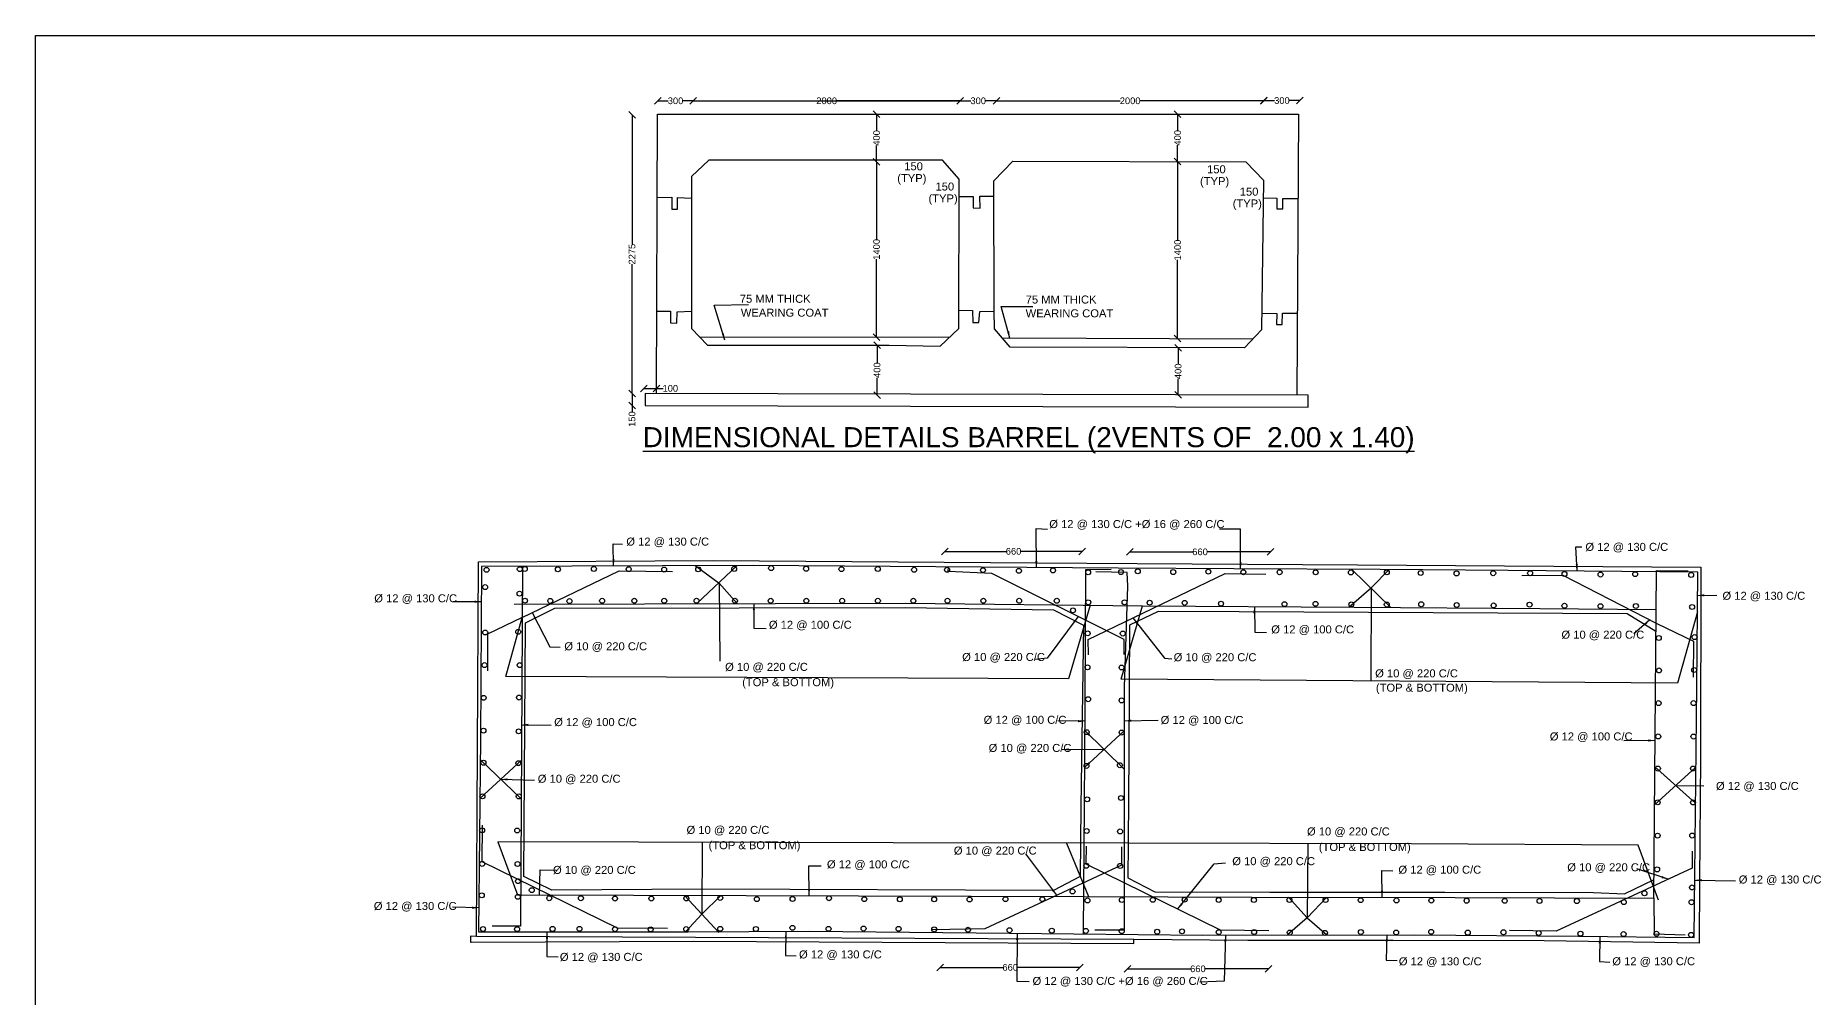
# Model space of a CAD drawing. Header units: millimetres. Extents: x 5124 to 2775005, y 2311 to 44873411.
# Drawn here: x 2755048 to 2768332, y 44866201 to 44873411 of the extents above; entities that cross this region are included whole.
import ezdxf

# ---------------------------------------------------------------- set-up
doc = ezdxf.new("R2010")
doc.units = ezdxf.units.MM
doc.header["$MEASUREMENT"] = 0
for name, color, linetype in [('DIMENSION', 7, 'Continuous'), ('DRAWING', 7, 'Continuous'), ('TEXT', 7, 'Continuous')]:
    doc.layers.add(name, color=color, linetype=linetype)
doc.styles.get("Standard").update_dxf_attribs({"font": 'arial.ttf', "height": 50})
doc.dimstyles.get("Standard").update_dxf_attribs({"dimtxt": 50, "dimasz": 50, "dimexe": 0.18, "dimexo": 0.0625, "dimgap": 0.09, "dimtad": 0, "dimdec": 0, "dimzin": 0, "dimdsep": 46, "dimtxsty": 'Standard', "dimblk": 'OBLIQUE', "dimcen": 0.09, "dimse1": 1, "dimse2": 1, "dimadec": 0, "dimazin": 0, "dimtfac": 1, "dimtdec": 0, "dimtofl": 0, "dimtmove": 0, "dimatfit": 3, "dimfxl": 1, "dimtolj": 1, "dimtzin": 0, "dimarcsym": 0})

# ---------------------------------------------------------------- blocks, each defined once
blk = doc.blocks.new('_Oblique')
at = {"color": 0, "linetype": 'ByBlock', "lineweight": -2}
blk.add_line((-0.5, -0.5), (0.5, 0.5), dxfattribs=at)
blk = doc.blocks.new('*D4')
at = {"layer": 'Defpoints', "color": 0, "transparency": 16777216}
for p in [(2759713, 44872913), (2759979, 44872921), (2759979, 44872921)]:
    blk.add_point(p, dxfattribs=at)
at = {"layer": 'DIMENSION', "color": 0, "lineweight": -2, "transparency": 16777216}
for p, q in [((2759713, 44872921), (2759791, 44872921)), ((2759979, 44872921), (2759902, 44872921))]:
    blk.add_line(p, q, dxfattribs=at)
at = {"layer": 'DIMENSION', "color": 0, "lineweight": -2, "transparency": 16777216, "xscale": 50, "yscale": 50, "zscale": 50, "rotation": 180}
blk.add_blockref('_Oblique', (2759713, 44872921), dxfattribs=at)
at = {"layer": 'DIMENSION', "color": 0, "lineweight": -2, "transparency": 16777216, "xscale": 50, "yscale": 50, "zscale": 50}
blk.add_blockref('_Oblique', (2759979, 44872921), dxfattribs=at)
at = {"layer": 'DIMENSION', "color": 0, "transparency": 16777216, "insert": (2759846, 44872921), "char_height": 50, "attachment_point": 5}
blk.add_mtext('\\A1;300', dxfattribs=at)
blk = doc.blocks.new('*D5')
at = {"layer": 'Defpoints', "color": 0, "transparency": 16777216}
for p in [(2759979, 44872921), (2761979, 44872921), (2761979, 44872921)]:
    blk.add_point(p, dxfattribs=at)
at = {"layer": 'DIMENSION', "color": 0, "lineweight": -2, "transparency": 16777216}
for p, q in [((2759979, 44872921), (2760904, 44872921)), ((2761979, 44872921), (2761054, 44872921))]:
    blk.add_line(p, q, dxfattribs=at)
at = {"layer": 'DIMENSION', "color": 0, "lineweight": -2, "transparency": 16777216, "xscale": 50, "yscale": 50, "zscale": 50, "rotation": 180}
blk.add_blockref('_Oblique', (2759979, 44872921), dxfattribs=at)
at = {"layer": 'DIMENSION', "color": 0, "lineweight": -2, "transparency": 16777216, "xscale": 50, "yscale": 50, "zscale": 50}
blk.add_blockref('_Oblique', (2761979, 44872921), dxfattribs=at)
at = {"layer": 'DIMENSION', "color": 0, "transparency": 16777216, "insert": (2760979, 44872921), "char_height": 50, "attachment_point": 5}
blk.add_mtext('\\A1;2000', dxfattribs=at)
blk = doc.blocks.new('*D6')
at = {"layer": 'Defpoints', "color": 0, "transparency": 16777216}
for p in [(2761979, 44872921), (2762251, 44872921), (2762251, 44872913)]:
    blk.add_point(p, dxfattribs=at)
at = {"layer": 'DIMENSION', "color": 0, "lineweight": -2, "transparency": 16777216}
for p, q in [((2761979, 44872921), (2762060, 44872921)), ((2762251, 44872921), (2762170, 44872921))]:
    blk.add_line(p, q, dxfattribs=at)
at = {"layer": 'DIMENSION', "color": 0, "lineweight": -2, "transparency": 16777216, "xscale": 50, "yscale": 50, "zscale": 50, "rotation": 180}
blk.add_blockref('_Oblique', (2761979, 44872921), dxfattribs=at)
at = {"layer": 'DIMENSION', "color": 0, "lineweight": -2, "transparency": 16777216, "xscale": 50, "yscale": 50, "zscale": 50}
blk.add_blockref('_Oblique', (2762251, 44872921), dxfattribs=at)
at = {"layer": 'DIMENSION', "color": 0, "transparency": 16777216, "insert": (2762115, 44872921), "char_height": 50, "attachment_point": 5}
blk.add_mtext('\\A1;300', dxfattribs=at)
blk = doc.blocks.new('*D7')
at = {"layer": 'Defpoints', "color": 0, "transparency": 16777216}
for p in [(2762251, 44872913), (2764257, 44872921), (2764257, 44872899)]:
    blk.add_point(p, dxfattribs=at)
at = {"layer": 'DIMENSION', "color": 0, "lineweight": -2, "transparency": 16777216}
for p, q in [((2762251, 44872921), (2763179, 44872921)), ((2764257, 44872921), (2763329, 44872921))]:
    blk.add_line(p, q, dxfattribs=at)
at = {"layer": 'DIMENSION', "color": 0, "lineweight": -2, "transparency": 16777216, "xscale": 50, "yscale": 50, "zscale": 50, "rotation": 180}
blk.add_blockref('_Oblique', (2762251, 44872921), dxfattribs=at)
at = {"layer": 'DIMENSION', "color": 0, "lineweight": -2, "transparency": 16777216, "xscale": 50, "yscale": 50, "zscale": 50}
blk.add_blockref('_Oblique', (2764257, 44872921), dxfattribs=at)
at = {"layer": 'DIMENSION', "color": 0, "transparency": 16777216, "insert": (2763254, 44872921), "char_height": 50, "attachment_point": 5}
blk.add_mtext('\\A1;2000', dxfattribs=at)
blk = doc.blocks.new('*D8')
at = {"layer": 'Defpoints', "color": 0, "transparency": 16777216}
for p in [(2764257, 44872923), (2764527, 44872923), (2764527, 44872923)]:
    blk.add_point(p, dxfattribs=at)
at = {"layer": 'DIMENSION', "color": 0, "lineweight": -2, "transparency": 16777216}
for p, q in [((2764257, 44872923), (2764337, 44872923)), ((2764527, 44872923), (2764447, 44872923))]:
    blk.add_line(p, q, dxfattribs=at)
at = {"layer": 'DIMENSION', "color": 0, "lineweight": -2, "transparency": 16777216, "xscale": 50, "yscale": 50, "zscale": 50, "rotation": 180}
blk.add_blockref('_Oblique', (2764257, 44872923), dxfattribs=at)
at = {"layer": 'DIMENSION', "color": 0, "lineweight": -2, "transparency": 16777216, "xscale": 50, "yscale": 50, "zscale": 50}
blk.add_blockref('_Oblique', (2764527, 44872923), dxfattribs=at)
at = {"layer": 'DIMENSION', "color": 0, "transparency": 16777216, "insert": (2764392, 44872923), "char_height": 50, "attachment_point": 5}
blk.add_mtext('\\A1;300', dxfattribs=at)
blk = doc.blocks.new('*D9')
at = {"layer": 'Defpoints', "color": 0, "transparency": 16777216}
for p in [(2763626, 44872822), (2763610, 44872466), (2763625, 44872466)]:
    blk.add_point(p, dxfattribs=at)
at = {"layer": 'DIMENSION', "color": 0, "lineweight": -2, "transparency": 16777216}
for p, q in [((2763610, 44872822), (2763610, 44872700)), ((2763610, 44872466), (2763610, 44872588))]:
    blk.add_line(p, q, dxfattribs=at)
at = {"layer": 'DIMENSION', "color": 0, "lineweight": -2, "transparency": 16777216, "xscale": 50, "yscale": 50, "zscale": 50}
for p, rotation in [((2763610, 44872822), 90), ((2763610, 44872466), 270)]:
    blk.add_blockref('_Oblique', p, dxfattribs=dict(at, rotation=rotation))
at = {"layer": 'DIMENSION', "color": 0, "transparency": 16777216, "insert": (2763610, 44872644), "char_height": 50, "attachment_point": 5, "rotation": 90}
blk.add_mtext('\\A1;400', dxfattribs=at)
blk = doc.blocks.new('*D10')
at = {"layer": 'Defpoints', "color": 0, "transparency": 16777216}
for p in [(2763610, 44872466), (2763610, 44871139), (2763625, 44871139)]:
    blk.add_point(p, dxfattribs=at)
at = {"layer": 'DIMENSION', "color": 0, "lineweight": -2, "transparency": 16777216}
for p, q in [((2763610, 44872466), (2763610, 44871875)), ((2763610, 44871139), (2763610, 44871730))]:
    blk.add_line(p, q, dxfattribs=at)
at = {"layer": 'DIMENSION', "color": 0, "lineweight": -2, "transparency": 16777216, "xscale": 50, "yscale": 50, "zscale": 50}
for p, rotation in [((2763610, 44872466), 90), ((2763610, 44871139), 270)]:
    blk.add_blockref('_Oblique', p, dxfattribs=dict(at, rotation=rotation))
at = {"layer": 'DIMENSION', "color": 0, "transparency": 16777216, "insert": (2763610, 44871803), "char_height": 50, "attachment_point": 5, "rotation": 90}
blk.add_mtext('\\A1;1400', dxfattribs=at)
blk = doc.blocks.new('*D11')
at = {"layer": 'Defpoints', "color": 0, "transparency": 16777216}
for p in [(2763609, 44871071), (2763608, 44870717), (2763614, 44870717)]:
    blk.add_point(p, dxfattribs=at)
at = {"layer": 'DIMENSION', "color": 0, "lineweight": -2, "transparency": 16777216}
for p, q in [((2763614, 44871071), (2763614, 44870950)), ((2763614, 44870717), (2763614, 44870838))]:
    blk.add_line(p, q, dxfattribs=at)
at = {"layer": 'DIMENSION', "color": 0, "lineweight": -2, "transparency": 16777216, "xscale": 50, "yscale": 50, "zscale": 50}
for p, rotation in [((2763614, 44871071), 90), ((2763614, 44870717), 270)]:
    blk.add_blockref('_Oblique', p, dxfattribs=dict(at, rotation=rotation))
at = {"layer": 'DIMENSION', "color": 0, "transparency": 16777216, "insert": (2763614, 44870894), "char_height": 50, "attachment_point": 5, "rotation": 90}
blk.add_mtext('\\A1;400', dxfattribs=at)
blk = doc.blocks.new('*D12')
at = {"layer": 'Defpoints', "color": 0, "transparency": 16777216}
for p in [(2761369, 44872820), (2761353, 44872465), (2761368, 44872465)]:
    blk.add_point(p, dxfattribs=at)
at = {"layer": 'DIMENSION', "color": 0, "lineweight": -2, "transparency": 16777216}
for p, q in [((2761353, 44872820), (2761353, 44872699)), ((2761353, 44872465), (2761353, 44872586))]:
    blk.add_line(p, q, dxfattribs=at)
at = {"layer": 'DIMENSION', "color": 0, "lineweight": -2, "transparency": 16777216, "xscale": 50, "yscale": 50, "zscale": 50}
for p, rotation in [((2761353, 44872820), 90), ((2761353, 44872465), 270)]:
    blk.add_blockref('_Oblique', p, dxfattribs=dict(at, rotation=rotation))
at = {"layer": 'DIMENSION', "color": 0, "transparency": 16777216, "insert": (2761353, 44872643), "char_height": 50, "attachment_point": 5, "rotation": 90}
blk.add_mtext('\\A1;400', dxfattribs=at)
blk = doc.blocks.new('*D13')
at = {"layer": 'Defpoints', "color": 0, "transparency": 16777216}
for p in [(2761353, 44872465), (2761353, 44871150), (2761368, 44871150)]:
    blk.add_point(p, dxfattribs=at)
at = {"layer": 'DIMENSION', "color": 0, "lineweight": -2, "transparency": 16777216}
for p, q in [((2761353, 44872465), (2761353, 44871880)), ((2761353, 44871150), (2761353, 44871735))]:
    blk.add_line(p, q, dxfattribs=at)
at = {"layer": 'DIMENSION', "color": 0, "lineweight": -2, "transparency": 16777216, "xscale": 50, "yscale": 50, "zscale": 50}
for p, rotation in [((2761353, 44872465), 90), ((2761353, 44871150), 270)]:
    blk.add_blockref('_Oblique', p, dxfattribs=dict(at, rotation=rotation))
at = {"layer": 'DIMENSION', "color": 0, "transparency": 16777216, "insert": (2761353, 44871808), "char_height": 50, "attachment_point": 5, "rotation": 90}
blk.add_mtext('\\A1;1400', dxfattribs=at)
blk = doc.blocks.new('*D14')
at = {"layer": 'Defpoints', "color": 0, "transparency": 16777216}
for p in [(2761352, 44871090), (2761351, 44870715), (2761357, 44870715)]:
    blk.add_point(p, dxfattribs=at)
at = {"layer": 'DIMENSION', "color": 0, "lineweight": -2, "transparency": 16777216}
for p, q in [((2761357, 44871090), (2761357, 44870959)), ((2761357, 44870715), (2761357, 44870846))]:
    blk.add_line(p, q, dxfattribs=at)
at = {"layer": 'DIMENSION', "color": 0, "lineweight": -2, "transparency": 16777216, "xscale": 50, "yscale": 50, "zscale": 50}
for p, rotation in [((2761357, 44871090), 90), ((2761357, 44870715), 270)]:
    blk.add_blockref('_Oblique', p, dxfattribs=dict(at, rotation=rotation))
at = {"layer": 'DIMENSION', "color": 0, "transparency": 16777216, "insert": (2761357, 44870903), "char_height": 50, "attachment_point": 5, "rotation": 90}
blk.add_mtext('\\A1;400', dxfattribs=at)
blk = doc.blocks.new('*D15')
at = {"layer": 'Defpoints', "color": 0, "transparency": 16777216}
for p in [(2759520, 44872817), (2759530, 44872817), (2759520, 44870727)]:
    blk.add_point(p, dxfattribs=at)
at = {"layer": 'DIMENSION', "color": 0, "lineweight": -2, "transparency": 16777216}
for p, q in [((2759520, 44872817), (2759520, 44871847)), ((2759520, 44870727), (2759520, 44871696))]:
    blk.add_line(p, q, dxfattribs=at)
at = {"layer": 'DIMENSION', "color": 0, "lineweight": -2, "transparency": 16777216, "xscale": 50, "yscale": 50, "zscale": 50}
for p, rotation in [((2759520, 44872817), 90), ((2759520, 44870727), 270)]:
    blk.add_blockref('_Oblique', p, dxfattribs=dict(at, rotation=rotation))
at = {"layer": 'DIMENSION', "color": 0, "transparency": 16777216, "insert": (2759520, 44871772), "char_height": 50, "attachment_point": 5, "rotation": 90}
blk.add_mtext('\\A1;2275', dxfattribs=at)
blk = doc.blocks.new('*D16')
at = {"layer": 'Defpoints', "color": 0, "transparency": 16777216}
for p in [(2759608, 44870758), (2759704, 44870766), (2759704, 44870758)]:
    blk.add_point(p, dxfattribs=at)
at = {"layer": 'DIMENSION', "color": 0, "lineweight": -2, "transparency": 16777216}
for p, q in [((2759608, 44870766), (2759704, 44870766)), ((2759704, 44870766), (2759754, 44870766))]:
    blk.add_line(p, q, dxfattribs=at)
at = {"layer": 'DIMENSION', "color": 0, "lineweight": -2, "transparency": 16777216, "xscale": 50, "yscale": 50, "zscale": 50, "rotation": 180}
blk.add_blockref('_Oblique', (2759608, 44870766), dxfattribs=at)
at = {"layer": 'DIMENSION', "color": 0, "lineweight": -2, "transparency": 16777216, "xscale": 50, "yscale": 50, "zscale": 50}
blk.add_blockref('_Oblique', (2759704, 44870766), dxfattribs=at)
at = {"layer": 'DIMENSION', "color": 0, "transparency": 16777216, "insert": (2759807, 44870766), "char_height": 50, "attachment_point": 5}
blk.add_mtext('\\A1;100', dxfattribs=at)
blk = doc.blocks.new('*D17')
at = {"layer": 'Defpoints', "color": 0, "transparency": 16777216}
for p in [(2761865, 44869545), (2762895, 44869545), (2762895, 44869545)]:
    blk.add_point(p, dxfattribs=at)
at = {"layer": 'DIMENSION', "color": 0, "lineweight": -2, "transparency": 16777216}
for p, q in [((2761865, 44869545), (2762324, 44869545)), ((2762895, 44869545), (2762435, 44869545))]:
    blk.add_line(p, q, dxfattribs=at)
at = {"layer": 'DIMENSION', "color": 0, "lineweight": -2, "transparency": 16777216, "xscale": 50, "yscale": 50, "zscale": 50, "rotation": 180}
blk.add_blockref('_Oblique', (2761865, 44869545), dxfattribs=at)
at = {"layer": 'DIMENSION', "color": 0, "lineweight": -2, "transparency": 16777216, "xscale": 50, "yscale": 50, "zscale": 50}
blk.add_blockref('_Oblique', (2762895, 44869545), dxfattribs=at)
at = {"layer": 'DIMENSION', "color": 0, "transparency": 16777216, "insert": (2762380, 44869545), "char_height": 50, "attachment_point": 5}
blk.add_mtext('\\A1;660', dxfattribs=at)
blk = doc.blocks.new('*D18')
at = {"layer": 'Defpoints', "color": 0, "transparency": 16777216}
for p in [(2763251, 44869526), (2764306, 44869541), (2764306, 44869520)]:
    blk.add_point(p, dxfattribs=at)
at = {"layer": 'DIMENSION', "color": 0, "lineweight": -2, "transparency": 16777216}
for p, q in [((2763251, 44869541), (2763723, 44869541)), ((2764306, 44869541), (2763834, 44869541))]:
    blk.add_line(p, q, dxfattribs=at)
at = {"layer": 'DIMENSION', "color": 0, "lineweight": -2, "transparency": 16777216, "xscale": 50, "yscale": 50, "zscale": 50, "rotation": 180}
blk.add_blockref('_Oblique', (2763251, 44869541), dxfattribs=at)
at = {"layer": 'DIMENSION', "color": 0, "lineweight": -2, "transparency": 16777216, "xscale": 50, "yscale": 50, "zscale": 50}
blk.add_blockref('_Oblique', (2764306, 44869541), dxfattribs=at)
at = {"layer": 'DIMENSION', "color": 0, "transparency": 16777216, "insert": (2763778, 44869541), "char_height": 50, "attachment_point": 5}
blk.add_mtext('\\A1;660', dxfattribs=at)
blk = doc.blocks.new('*D19')
at = {"layer": 'Defpoints', "color": 0, "transparency": 16777216}
for p in [(2763233, 44866436), (2764291, 44866433), (2764291, 44866416)]:
    blk.add_point(p, dxfattribs=at)
at = {"layer": 'DIMENSION', "color": 0, "lineweight": -2, "transparency": 16777216}
for p, q in [((2763233, 44866416), (2763707, 44866416)), ((2764291, 44866416), (2763817, 44866416))]:
    blk.add_line(p, q, dxfattribs=at)
at = {"layer": 'DIMENSION', "color": 0, "lineweight": -2, "transparency": 16777216, "xscale": 50, "yscale": 50, "zscale": 50, "rotation": 180}
blk.add_blockref('_Oblique', (2763233, 44866416), dxfattribs=at)
at = {"layer": 'DIMENSION', "color": 0, "lineweight": -2, "transparency": 16777216, "xscale": 50, "yscale": 50, "zscale": 50}
blk.add_blockref('_Oblique', (2764291, 44866416), dxfattribs=at)
at = {"layer": 'DIMENSION', "color": 0, "transparency": 16777216, "insert": (2763762, 44866416), "char_height": 50, "attachment_point": 5}
blk.add_mtext('\\A1;660', dxfattribs=at)
blk = doc.blocks.new('*D20')
at = {"layer": 'Defpoints', "color": 0, "transparency": 16777216}
for p in [(2761831, 44866443), (2761831, 44866427), (2762878, 44866422)]:
    blk.add_point(p, dxfattribs=at)
at = {"layer": 'DIMENSION', "color": 0, "lineweight": -2, "transparency": 16777216}
for p, q in [((2761831, 44866427), (2762299, 44866427)), ((2762878, 44866427), (2762410, 44866427))]:
    blk.add_line(p, q, dxfattribs=at)
at = {"layer": 'DIMENSION', "color": 0, "lineweight": -2, "transparency": 16777216, "xscale": 50, "yscale": 50, "zscale": 50, "rotation": 180}
blk.add_blockref('_Oblique', (2761831, 44866427), dxfattribs=at)
at = {"layer": 'DIMENSION', "color": 0, "lineweight": -2, "transparency": 16777216, "xscale": 50, "yscale": 50, "zscale": 50}
blk.add_blockref('_Oblique', (2762878, 44866427), dxfattribs=at)
at = {"layer": 'DIMENSION', "color": 0, "transparency": 16777216, "insert": (2762355, 44866427), "char_height": 50, "attachment_point": 5}
blk.add_mtext('\\A1;660', dxfattribs=at)
blk = doc.blocks.new('*D21')
at = {"layer": 'Defpoints', "color": 0, "transparency": 16777216}
for p in [(2759619, 44870727), (2759520, 44870639), (2759617, 44870639)]:
    blk.add_point(p, dxfattribs=at)
at = {"layer": 'DIMENSION', "color": 0, "lineweight": -2, "transparency": 16777216}
for p, q in [((2759520, 44870727), (2759520, 44870639)), ((2759520, 44870639), (2759520, 44870589))]:
    blk.add_line(p, q, dxfattribs=at)
at = {"layer": 'DIMENSION', "color": 0, "lineweight": -2, "transparency": 16777216, "xscale": 50, "yscale": 50, "zscale": 50}
for p, rotation in [((2759520, 44870727), 90), ((2759520, 44870639), 270)]:
    blk.add_blockref('_Oblique', p, dxfattribs=dict(at, rotation=rotation))
at = {"layer": 'DIMENSION', "color": 0, "transparency": 16777216, "insert": (2759520, 44870536), "char_height": 50, "attachment_point": 5, "rotation": 90}
blk.add_mtext('\\A1;150', dxfattribs=at)

msp = doc.modelspace()

# ---------------------------------------------------------------- linework, layer by layer
at = {"layer": 'Defpoints'}
msp.add_lwpolyline([(2759979.3, 44872920.8), (2761979.3, 44872920.8)], dxfattribs=at)
at = {"layer": 'DIMENSION'}
msp.add_lwpolyline([(2775005.2, 44859192.7), (2755047.6, 44859192.7), (2755047.6, 44873411.1), (2775005.2, 44873411.1)], close=True, dxfattribs=at)
for centre in [(2758429.4, 44869406.2), (2758678.3, 44869411.3), (2758716.4, 44869412.2), (2758964.3, 44869410.4), (2759234, 44869413.1), (2759495.1, 44869411.4), (2759760.6, 44869408.5), (2760016.1, 44869410), (2760285.5, 44869413.1), (2760562.7, 44869419.3), (2760825, 44869414.6), (2761089.7, 44869411.5), (2761362.2, 44869413), (2761634.7, 44869406.9), (2761881.6, 44869406.7), (2762151, 44869403.7), (2762420.4, 44869399), (2762675.9, 44869402.1), (2762939.4, 44869387.7), (2763185.2, 44869389.6), (2763311.1, 44869395.4), (2763577.3, 44869389.6), (2763840.3, 44869392.5), (2764102.6, 44869388.6), (2764374.6, 44869388.6), (2764644.7, 44869387.6), (2764908.3, 44869386.7), (2765178.4, 44869387.6), (2765432, 44869382.4), (2765701.3, 44869379.6), (2765976.1, 44869381), (2766252.3, 44869381), (2766509.8, 44869375.1), (2766780.5, 44869371), (2767040.1, 44869373.7), (2767460, 44869368.2), (2758419.1, 44869276.9), (2758676.5, 44869228.1), (2758717.3, 44869175.4), (2758907.1, 44869173.6), (2759050.5, 44869171.8), (2759295.7, 44869174.5), (2759537.2, 44869174.5), (2759761.5, 44869174.5), (2760004, 44869174.5), (2760291.4, 44869174.5), (2760559.3, 44869174.5), (2760826.6, 44869174.5), (2761095.3, 44869174.5), (2761363.2, 44869174.5), (2761628.8, 44869174.5), (2761884.9, 44869174.5), (2762153.6, 44869174.5), (2762422.1, 44869174.5), (2762703.7, 44869174.5), (2762940.2, 44869163.2), (2763211.6, 44869163.2), (2762825.3, 44869103.1), (2763400.4, 44869160), (2763663, 44869158.5), (2763935.2, 44869153), (2764411.4, 44869149.2), (2764643.9, 44869151.5), (2764912.2, 44869147.6), (2765177.8, 44869146.1), (2765436, 44869148.4), (2765702, 44869143), (2765978.9, 44869139.4), (2766248.1, 44869144.9), (2766509.7, 44869137.2), (2766780, 44869133.9), (2767045.4, 44869135), (2767466.9, 44869128.1), (2758419.2, 44868936.9), (2758666.8, 44868941.8), (2762935.8, 44868930.2), (2763198.9, 44868928.8), (2767485.4, 44868902.3), (2767217.2, 44868895.4), (2758414.5, 44868692.4), (2758677.3, 44868692.2), (2762934.3, 44868676), (2763190.2, 44868674.6), (2767218.5, 44868652.6), (2767482.8, 44868656.1), (2758407.8, 44868447.3), (2758672.7, 44868449.3), (2762938.6, 44868436.6), (2763190.2, 44868427.9), (2767215.8, 44868407.7), (2767477.6, 44868407.7), (2758405.8, 44868201.2), (2758670, 44868196.2), (2762928.5, 44868189.7), (2763190.2, 44868186.8), (2767213.2, 44868157.9), (2767476.7, 44868157.1), (2758406.1, 44867960.7), (2758667.3, 44867957.7), (2762927, 44867936.9), (2763177.1, 44867942), (2767210.5, 44867917), (2767473.7, 44867917), (2758398.3, 44867709.2), (2758670.7, 44867708.4), (2762931.4, 44867686.4), (2763185.8, 44867696.5), (2767209, 44867664.1), (2767473.7, 44867663.4), (2758396.2, 44867454.1), (2758659.2, 44867452.9), (2762928.4, 44867448.9), (2763178.5, 44867446), (2767208.3, 44867414.5), (2767467.5, 44867415.2), (2758397.2, 44867202.6), (2758661.3, 44867202.2), (2762925.5, 44867188.9), (2763178.5, 44867187.4), (2758665.3, 44867073.4), (2767204.6, 44867161.4), (2758393.2, 44866967.2), (2758664, 44866955.9), (2758768.3, 44867005.7), (2758899.6, 44866945.2), (2759136.9, 44866945.2), (2759392, 44866942.8), (2759664.8, 44866942.8), (2759927, 44866944), (2760181.5, 44866947.7), (2760455.5, 44866938.2), (2760723.6, 44866939.4), (2760996.5, 44866945.4), (2761261.6, 44866938.3), (2761527.3, 44866937.1), (2761784.7, 44866937.1), (2762050.5, 44866935.9), (2762319.2, 44866938.3), (2762595.6, 44866938.3), (2762822.2, 44866996.4), (2762933.7, 44866928.8), (2763191.7, 44866932.5), (2763423.7, 44866933.4), (2763662.5, 44866934.2), (2763917.9, 44866931.8), (2764182, 44866931.8), (2764448.1, 44866932.6), (2764719.3, 44866931.8), (2764982.2, 44866931), (2765250.3, 44866928.7), (2765512, 44866927.9), (2765776.5, 44866926.5), (2766062, 44866925.7), (2766322.9, 44866924.9), (2766603.3, 44866924.1), (2766955.1, 44866916.2), (2767109.3, 44866982.5), (2767462.4, 44866915.4), (2767466.3, 44867026), (2758403.1, 44866714.9), (2758658.1, 44866713.3), (2758924.5, 44866715.2), (2759125.9, 44866716), (2759392.4, 44866712.9), (2759659.9, 44866711.9), (2759926.4, 44866714), (2760181.4, 44866716), (2760448.7, 44866715), (2760722.4, 44866723.4), (2760993.1, 44866716.1), (2761255.4, 44866718.2), (2761518.3, 44866716.1), (2761784.8, 44866712), (2762038.7, 44866708.8), (2762350.1, 44866705.7), (2762666.4, 44866702.6), (2762922.4, 44866700.5), (2763191, 44866698.5), (2763456.4, 44866694.3), (2763643.1, 44866697.4), (2763918, 44866691.2), (2764183.4, 44866692.2), (2764450.9, 44866688), (2764714.5, 44866685.3), (2764983.8, 44866691.9), (2765248.2, 44866688.6), (2765510.6, 44866693.6), (2765784.8, 44866687.8), (2766052.5, 44866690.3), (2766316.6, 44866684.6), (2766629.4, 44866679.6), (2766953.3, 44866676.3), (2767200.5, 44866678.8), (2767459.1, 44866670.6)]:
    msp.add_circle(centre, 18.5, dxfattribs=at)
at = {"layer": 'DRAWING'}
for points in [[(2759704.1, 44870726.6), (2759710.4, 44872820.2), (2764515.5, 44872822.1), (2764504.3, 44870714.6)], [(2759965.5, 44871344.4), (2759965.6, 44871213.8), (2760085.7, 44871088.9), (2761446.7, 44871090), (2761830.7, 44871083.2), (2761969.1, 44871216.1), (2761973.5, 44872333.5), (2761846.5, 44872476.2), (2760095.1, 44872476.9), (2759964.8, 44872354.3), (2759965.5, 44871344.4)], [(2762234, 44871351.1), (2762233.3, 44872320.8), (2762375, 44872469.3), (2764121.5, 44872465.2), (2764254.3, 44872325.8), (2764239.5, 44871204.2), (2764112, 44871069.7), (2762355.7, 44871075.8), (2762237.6, 44871211.7), (2762234, 44871351.1)], [(2759708.6, 44872195.7), (2759817.1, 44872199), (2759818.3, 44872110.2), (2759859.9, 44872110.5), (2759861.5, 44872197.6), (2759964.9, 44872192.4)], [(2761973, 44872204.3), (2762078, 44872204.9), (2762078.5, 44872120.4), (2762128.7, 44872117.3), (2762127.7, 44872207.4), (2762233.4, 44872207.5)], [(2764252.5, 44872194.7), (2764354.4, 44872192.6), (2764354.3, 44872111.2), (2764398.5, 44872111.1), (2764398.6, 44872190.1), (2764512.1, 44872189.9)], [(2759706, 44871345.1), (2759809.2, 44871343.9), (2759808.1, 44871256.2), (2759857, 44871255.6), (2759857.9, 44871340), (2759965.5, 44871344.4)], [(2761969.7, 44871352.1), (2762073.5, 44871349.2), (2762074.1, 44871259.2), (2762118.9, 44871259.5), (2762126.2, 44871342.6), (2762234.2, 44871345.4)], [(2764241.1, 44871330.4), (2764352.9, 44871328.3), (2764351.3, 44871245.7), (2764394.8, 44871244.9), (2764396.4, 44871330.2), (2764507.5, 44871329.6)], [(2760025.7, 44871151.4), (2761899.9, 44871149.6)], [(2762296.7, 44871143.8), (2764175.7, 44871137)], [(2759617.3, 44870639.1), (2764588.3, 44870624.3), (2764588.5, 44870714.3), (2759618.6, 44870726.8), (2759618.4, 44870639.1)], [(2758354.1, 44866659.7), (2758368.7, 44869465.7), (2760130.3, 44869475.1), (2762553.2, 44869458.9), (2763306.9, 44869453.8), (2764959.2, 44869442.7), (2767531.4, 44869425.5), (2767530, 44867993.8), (2767522.8, 44867075.7), (2767520, 44866609), (2766357, 44866626.6), (2765224.8, 44866627.8), (2764135.8, 44866628.9), (2763282.2, 44866636.9)], [(2763164.2, 44869417.7), (2763164.2, 44869417.7), (2760427.3, 44869440), (2758391.9, 44869430.7), (2758384.7, 44868142.7), (2758369, 44866693.9)], [(2758369, 44866693.9), (2759940.9, 44866692.4), (2760849.2, 44866698.7), (2762348.4, 44866683.8), (2763797.7, 44866669.5), (2765388.8, 44866671.4), (2766615.7, 44866659.9), (2767483.2, 44866651.8), (2767502.1, 44868530.2), (2767508.7, 44869388.8), (2766086.9, 44869402.5), (2765128.8, 44869408.6), (2764031.5, 44869413.5), (2763164.2, 44869417.7)], [(2758698.4, 44869432.1), (2758684.3, 44866734.9), (2758471.1, 44866736)], [(2762955, 44869141.8), (2762791.6, 44868588.9), (2758574.5, 44868607), (2758696.4, 44869049), (2759422.6, 44869397.8), (2759822.8, 44869394.6)], [(2759992.7, 44869438), (2760172.5, 44869305.6), (2760177.3, 44868722.8)], [(2760005.6, 44869153.6), (2760308.9, 44869439.5)], [(2763208.3, 44868771), (2763210.2, 44868883.3), (2762217.2, 44869379.6), (2761890.2, 44869392.8), (2761891.6, 44869428.1)], [(2763112.4, 44869409.3), (2762920.2, 44869406), (2762913.9, 44868404.5), (2762909.1, 44867636.1), (2762903.1, 44866694.3), (2762902.6, 44866686.3), (2762902.6, 44866678.3)], [(2762940.8, 44868769.8), (2762938.7, 44868883.3), (2763965.7, 44869378.3), (2764271.3, 44869375)], [(2762989.7, 44866707.5), (2763211.9, 44866709.5), (2763212, 44867615.9), (2763212.1, 44868526), (2763236, 44869284.9), (2763232.6, 44869386.5), (2762995.9, 44869391.4)], [(2764917.1, 44869409.5), (2765208.8, 44869124.2)], [(2765059.8, 44868574.2), (2765063, 44869275.1), (2765194.8, 44869408.2)], [(2766190.1, 44869362.9), (2766497.1, 44869365.3), (2767202.9, 44869004.8), (2767478.2, 44868871.3), (2767475, 44868601.8)], [(2767180.8, 44866945.1), (2767199.3, 44869401.3), (2767437.6, 44869399.5)], [(2760172.5, 44869305.6), (2760307.4, 44869154.3)], [(2764893.5, 44869126.4), (2765063, 44869275.1)], [(2758696.4, 44869049), (2758435.9, 44868923.8), (2758437, 44868649.5)], [(2758637.1, 44869150.3), (2761568.9, 44869157.3), (2763347.8, 44869137.4)], [(2758707.8, 44867107.5), (2758721.5, 44869010.1), (2758942.1, 44869118.5), (2760322.4, 44869122), (2761566.3, 44869125.2), (2762679.1, 44869105.9), (2762903.5, 44868990.9), (2762883.7, 44867629.6), (2762880.2, 44867107), (2762679.1, 44867002.6), (2760042.6, 44867012.3), (2758919.5, 44867005.5), (2758707.8, 44867107.5)], [(2767506.4, 44869090.5), (2767356.7, 44868557.3), (2763187.6, 44868588), (2763347.8, 44869137.4), (2764933.2, 44869126.1), (2766324.3, 44869116.2), (2767197.1, 44869109.7)], [(2767195.9, 44868943.4), (2766978.9, 44869077.4), (2764071.7, 44869092), (2763463.9, 44869095.2), (2763249.2, 44868991), (2763243.4, 44868039.3), (2763239.4, 44867357.1), (2763237.8, 44867097.7), (2763440.3, 44866993.1), (2764300.4, 44866992), (2765613.5, 44866990.3), (2766727.1, 44866988.8), (2766960.4, 44866978.2), (2767181.9, 44867085.6)], [(2758379.8, 44867692.1), (2758690.8, 44867979.3)], [(2758383, 44867982.7), (2758689.3, 44867690.8)], [(2767186.1, 44867646.1), (2767496, 44867926.8)], [(2767188.2, 44867929.2), (2767493.3, 44867658.8)], [(2767345.1, 44867790.1), (2767554.8, 44867787.5)], [(2758396.7, 44867494.1), (2758393.6, 44867219.7), (2759409.3, 44866722.3), (2759785, 44866720.3)], [(2767213.7, 44866929.6), (2767061.7, 44867342.5), (2765361.2, 44867352), (2763239.4, 44867357.1), (2761478.7, 44867361.3), (2759568.6, 44867365.9), (2758514, 44867368.4), (2758660.9, 44866971.7), (2758685.5, 44866971.6)], [(2760045.1, 44867364.7), (2760042.9, 44866826.2), (2760185.9, 44866967)], [(2761770.7, 44866712.2), (2762168.4, 44866718.3), (2763192.8, 44867194.7), (2763190.6, 44867331)], [(2762778, 44867358.2), (2762941.2, 44866958.4)], [(2762925.2, 44867334.3), (2762922, 44867203.3), (2763929, 44866708.1), (2764293.1, 44866703.8)], [(2764585.9, 44867353.9), (2764582.1, 44866799.1), (2764728, 44866952.8)], [(2767466.4, 44867297.6), (2767467.2, 44867171.4), (2766448.7, 44866697.8), (2766098.4, 44866703)], [(2758825.1, 44866971.2), (2758830.7, 44867158.2), (2758953.7, 44867154.6)], [(2758685.5, 44866971.7), (2762908.1, 44866958.5), (2764167, 44866954.5), (2765690.4, 44866949.7), (2767180.8, 44866945.1), (2767182.8, 44866677.7), (2767413.9, 44866671.1)], [(2759914.9, 44866963), (2760170.9, 44866689.3)], [(2764582.1, 44866799.1), (2764440.9, 44866953.7)], [(2760042.9, 44866826.2), (2759922, 44866692.5)], [(2764582.1, 44866799.1), (2764433.3, 44866670.2)], [(2764582.1, 44866799.1), (2764729.5, 44866670.6)], [(2758314.8, 44866617.3), (2759981.7, 44866624.7), (2763282, 44866605.6), (2763282.2, 44866636.9), (2758354.1, 44866659.7), (2758309.3, 44866659.9), (2758309.5, 44866617.3), (2758314.8, 44866617.3)]]:
    msp.add_lwpolyline(points, dxfattribs=at)

# ---------------------------------------------------------------- texts
at = {"layer": 'TEXT'}
for s, height, p in [('(TYP)', 60, (2761508, 44872311.8)), ('150', 60, (2761560.7, 44872400.6)), ('150', 60, (2763830.6, 44872378.1)), ('150', 60, (2761795, 44872248.9)), ('(TYP)', 60, (2763777.9, 44872289.2)), ('150', 60, (2764075.7, 44872210.6)), ('(TYP)', 60, (2761742.3, 44872160)), ('(TYP)', 60, (2764022.9, 44872121.8)), ('75 MM THICK', 60, (2760327.9, 44871407.7)), ('75 MM THICK', 60, (2762471.1, 44871402)), ('WEARING COAT', 60, (2760335.7, 44871303.6)), ('WEARING COAT', 60, (2762470.9, 44871298.8)), ('%%UDIMENSIONAL DETAILS BARREL (2VENTS OF  2.00 x 1.40)', 150, (2759599.8, 44870325.6)), ('Ø 12 @ 130 C/C +Ø 16 @ 260 C/C', 60, (2762647.8, 44869719.3)), ('Ø 12 @ 130 C/C', 60, (2759476.9, 44869588)), ('Ø 12 @ 130 C/C', 60, (2766667.1, 44869548.4)), ('Ø 12 @ 130 C/C', 60, (2757587.6, 44869163)), ('Ø 12 @ 130 C/C', 60, (2767694.4, 44869182)), ('Ø 12 @ 100 C/C', 60, (2760545.9, 44868964.7)), ('Ø 12 @ 100 C/C', 60, (2764312, 44868930.1)), ('Ø 10 @ 220 C/C', 60, (2766487.4, 44868890.4)), ('Ø 10 @ 220 C/C', 60, (2759012.1, 44868803.5)), ('Ø 10 @ 220 C/C', 60, (2761994.9, 44868723.2)), ('Ø 10 @ 220 C/C', 60, (2763580.5, 44868721.5)), ('Ø 10 @ 220 C/C', 60, (2760217.8, 44868649.2)), ('Ø 10 @ 220 C/C', 60, (2765090.8, 44868600.5)), ('(TOP & BOTTOM)', 60, (2760345.5, 44868534.5)), ('(TOP & BOTTOM)', 60, (2765096.3, 44868493.3)), ('Ø 12 @ 100 C/C', 60, (2758936.3, 44868235.3)), ('Ø 12 @ 100 C/C', 60, (2762155.7, 44868252.3)), ('Ø 12 @ 100 C/C', 60, (2763482.9, 44868251.1)), ('Ø 12 @ 100 C/C', 60, (2766400, 44868127.9)), ('Ø 10 @ 220 C/C', 60, (2762193.3, 44868041.6)), ('Ø 10 @ 220 C/C', 60, (2758813.3, 44867810.9)), ('Ø 12 @ 130 C/C', 60, (2767645.7, 44867756.6)), ('Ø 10 @ 220 C/C', 60, (2759928.6, 44867427.3)), ('Ø 10 @ 220 C/C', 60, (2764579.7, 44867415.8)), ('(TOP & BOTTOM)', 60, (2760093.6, 44867312.7)), ('Ø 10 @ 220 C/C', 60, (2761932.3, 44867272.4)), ('(TOP & BOTTOM)', 60, (2764668.7, 44867299.3)), ('Ø 10 @ 220 C/C', 60, (2758927.7, 44867127.4)), ('Ø 12 @ 100 C/C', 60, (2760980.9, 44867169.2)), ('Ø 10 @ 220 C/C', 60, (2764019.5, 44867193)), ('Ø 12 @ 100 C/C', 60, (2765265.3, 44867129.2)), ('Ø 10 @ 220 C/C', 60, (2766531, 44867147.2)), ('Ø 12 @ 130 C/C', 60, (2767816.6, 44867055.7)), ('Ø 12 @ 130 C/C', 60, (2757584.2, 44866857.4)), ('Ø 12 @ 130 C/C', 60, (2758979, 44866475.6)), ('Ø 12 @ 130 C/C', 60, (2760771.9, 44866494.3)), ('Ø 12 @ 130 C/C', 60, (2765268.2, 44866442.3)), ('Ø 12 @ 130 C/C', 60, (2766868.5, 44866443)), ('Ø 12 @ 130 C/C +Ø 16 @ 260 C/C', 60, (2762522.3, 44866295.4))]:
    msp.add_text(s, height=height, dxfattribs=at).set_placement(p)

# ---------------------------------------------------------------- dimensions: what is measured, and where the dimension line sits
at = {"layer": 'DIMENSION'}
for base, p1, p2, text, picture, middle in [((2759979.3, 44872920.8), (2759713.3, 44872913.4), (2759979.3, 44872920.8), '300', '*D4', (2759846.3, 44872920.8)), ((2761979.3, 44872920.8), (2759979.3, 44872920.8), (2761979.3, 44872920.8), '2000', '*D5', (2760979.3, 44872920.8)), ((2762251.1, 44872920.8), (2761979.3, 44872920.8), (2762251.1, 44872912.7), '300', '*D6', (2762115.2, 44872920.8)), ((2764257.1, 44872921), (2762251.1, 44872912.7), (2764257.1, 44872898.7), '2000', '*D7', (2763254.1, 44872921)), ((2764527.3, 44872923.4), (2764257.1, 44872923.4), (2764527.3, 44872923.4), '300', '*D8', (2764392.2, 44872923.4)), ((2759704.2, 44870766), (2759608.2, 44870758.5), (2759704.2, 44870758.2), '100', '*D16', (2759807.1, 44870766)), ((2762894.8, 44869544.7), (2761864.9, 44869544.7), (2762894.8, 44869544.7), '660', '*D17', (2762379.8, 44869544.7)), ((2764305.7, 44869541.4), (2763251.1, 44869526.4), (2764305.7, 44869520), '660', '*D18', (2763778.4, 44869541.4)), ((2761831.1, 44866427.1), (2762878.1, 44866421.9), (2761831.1, 44866442.8), '660', '*D20', (2762354.6, 44866427.1)), ((2764290.6, 44866416), (2763233.1, 44866436), (2764290.6, 44866432.7), '660', '*D19', (2763761.9, 44866416))]:
    dim = msp.add_linear_dim(base=base, p1=p1, p2=p2, text=text, dimstyle='Standard', dxfattribs=at)
    dim.commit()
    dim.dimension.update_dxf_attribs({"geometry": picture, "text_midpoint": middle})
for base, p1, p2, text, picture, middle in [((2759520.1, 44872816.9), (2759520.1, 44870726.8), (2759529.6, 44872816.9), '2275', '*D15', (2759520.1, 44871771.8)), ((2761353.4, 44872465), (2761368.9, 44872820.4), (2761368.1, 44872465), '400', '*D12', (2761353.4, 44872642.7)), ((2763610.4, 44872466.4), (2763626, 44872821.8), (2763625.1, 44872466.4), '400', '*D9', (2763610.4, 44872644.1)), ((2761353.4, 44871150.1), (2761353.4, 44872465), (2761367.9, 44871150.1), '1400', '*D13', (2761353.4, 44871807.6)), ((2763610.4, 44871139), (2763610.4, 44872466.4), (2763624.9, 44871139), '1400', '*D10', (2763610.4, 44871802.7)), ((2761356.9, 44870715.5), (2761351.7, 44871089.9), (2761350.8, 44870715.5), '400', '*D14', (2761356.9, 44870902.7)), ((2763613.9, 44870716.8), (2763608.7, 44871071.5), (2763607.8, 44870716.8), '400', '*D11', (2763613.9, 44870894.1)), ((2759520.1, 44870639.1), (2759618.6, 44870726.8), (2759617.3, 44870639.1), '150', '*D21', (2759520.1, 44870536.3))]:
    dim = msp.add_linear_dim(base=base, p1=p1, p2=p2, angle=90, text=text, dimstyle='Standard', dxfattribs=at)
    dim.commit()
    dim.dimension.update_dxf_attribs({"geometry": picture, "text_midpoint": middle})

# ---------------------------------------------------------------- leaders
for points in [[(2760215.3, 44871127.9), (2760136.7, 44871390.6), (2760393.8, 44871395.6)], [(2762352.9, 44871143.5), (2762286.2, 44871379.5), (2762524.3, 44871378.9)], [(2762551.2, 44869422.7), (2762549.7, 44869715.6), (2762634, 44869711.8)], [(2764082.3, 44869413.3), (2764081, 44869712), (2763922.7, 44869710.6)], [(2759382.2, 44869435.3), (2759378.3, 44869600.6), (2759448.6, 44869598.8)], [(2766605.8, 44869397.5), (2766594.1, 44869579.6), (2766639.7, 44869578)], [(2767507.4, 44869215.2), (2767652.8, 44869215.3)], [(2758390.5, 44869167.3), (2758179.7, 44869167.3)], [(2758772.4, 44869085.5), (2758904.6, 44868828.2), (2758981.8, 44868826.5)], [(2760433.7, 44869154.6), (2760432.4, 44868969.1), (2760524.4, 44868966.6)], [(2762864.7, 44869055.9), (2762632.2, 44868744.8), (2762540.7, 44868733.6)], [(2764185.3, 44869131.5), (2764188, 44868939.2), (2764276.5, 44868937.9)], [(2763275.3, 44869045.5), (2763511.8, 44868743.4), (2763565.6, 44868740.1)], [(2767150.4, 44869031.6), (2767030.9, 44868925.9)], [(2758692.2, 44868245.2), (2758913.2, 44868241.7)], [(2762913.1, 44868271.4), (2762712, 44868274.9)], [(2763212.1, 44868274.9), (2763464.4, 44868279.7)], [(2762910.9, 44867925.2), (2763212, 44868201.9)], [(2762912.6, 44868203.8), (2763212, 44867909.5)], [(2767189.7, 44868127.7), (2766955.4, 44868125.6)], [(2762744.4, 44868060), (2763061.5, 44868063.6)], [(2758536.2, 44867836.6), (2758788.4, 44867829.8)], [(2760847, 44866964.9), (2760845, 44867187.4), (2760936.9, 44867188.4)], [(2762703.8, 44866967.3), (2762472.7, 44867277.7)], [(2763610.4, 44866864.8), (2763884.8, 44867203.4), (2763969.3, 44867211.6)], [(2765143, 44866951.5), (2765140.3, 44867153.7), (2765222.9, 44867151.7)], [(2767288.3, 44867088.2), (2767052.9, 44867165)], [(2767487.5, 44867081.8), (2767793.1, 44867074.7)], [(2758370.9, 44866873), (2758175.2, 44866877.6)], [(2758882.2, 44866693.4), (2758882.2, 44866508.4), (2758965.3, 44866505)], [(2760673.9, 44866697.5), (2760670.6, 44866515.1), (2760750.6, 44866512.8)], [(2762407.9, 44866683.2), (2762403.5, 44866323.5), (2762497.2, 44866320.3)], [(2763970, 44866669.7), (2763958.6, 44866322.8), (2763775.6, 44866316.5)], [(2765179.3, 44866671.2), (2765172.4, 44866481.1), (2765255.5, 44866479.6)], [(2766775.3, 44866658.4), (2766773.6, 44866470.6), (2766850.8, 44866467.4)]]:
    msp.add_leader(points, dimstyle='Standard', override={"dimgap": 0.09, "dimtad": 0}, dxfattribs=at)

doc.saveas('drawing.dxf')
